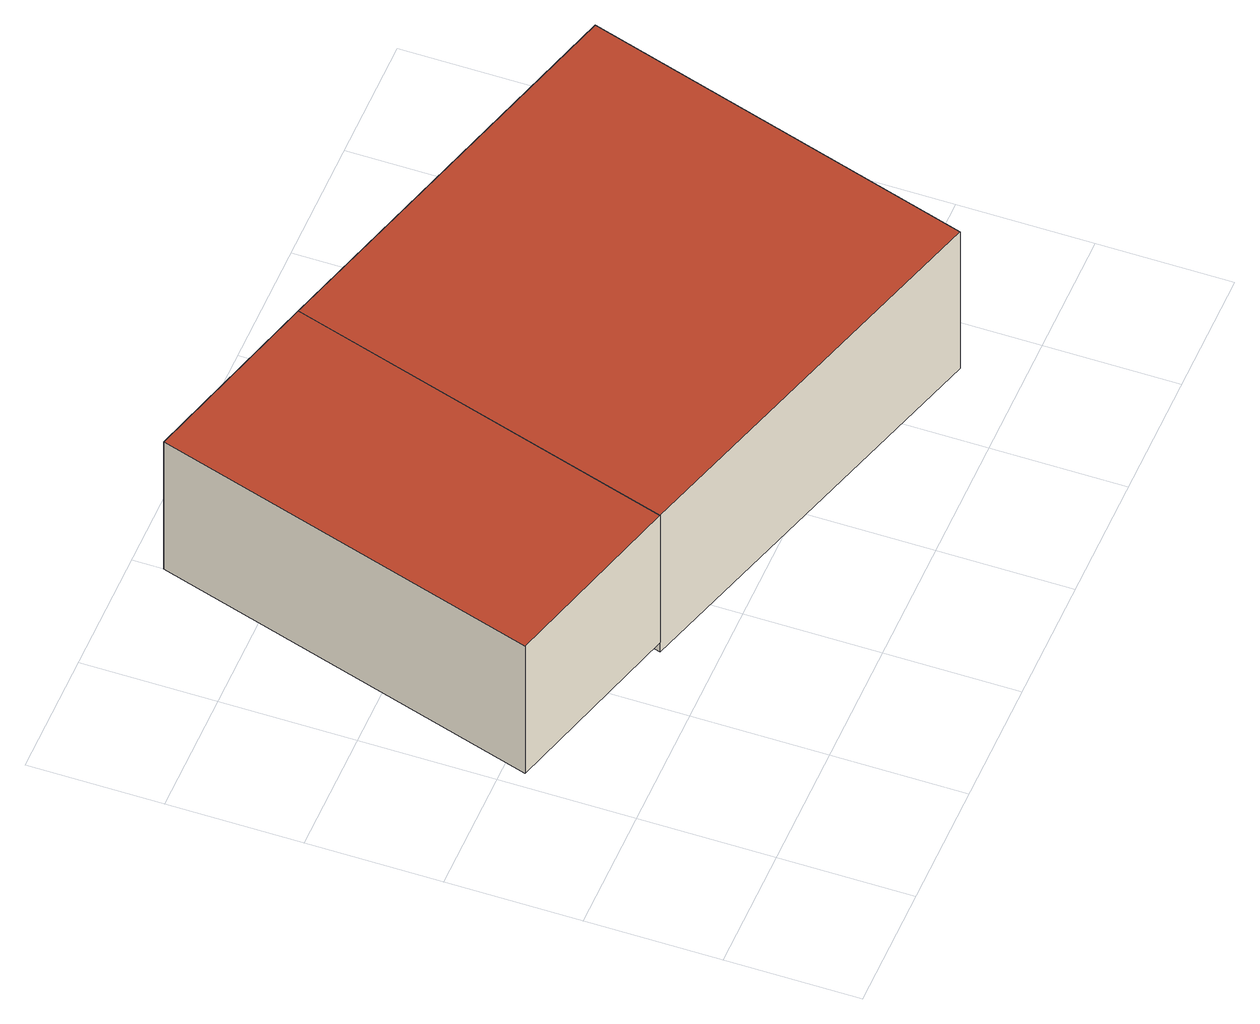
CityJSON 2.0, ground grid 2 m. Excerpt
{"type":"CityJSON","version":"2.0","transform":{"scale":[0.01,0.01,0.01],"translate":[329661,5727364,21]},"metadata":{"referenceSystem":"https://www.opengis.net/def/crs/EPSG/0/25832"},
"CityObjects":{
"building1":{"type":"Building","attributes":{"Geometrietyp2DReferenz":"3000","Gemeindeschluessel":"05170048","function":"31001_2463","roofType":"1000","measuredHeight":2.5},"address":[{"country":"Germany","locality":"Wesel","thoroughfareNumber":"14","thoroughfareName":"Rosenallee"}],"geometry":[{"type":"Solid","lod":"2","boundaries":[[[[0,1,2,3]],[[4,5,1,0]],[[6,7,5,4]],[[3,2,7,6]],[[4,0,3,6]],[[1,5,7,2]]]],"semantics":{"surfaces":[{"type":"WallSurface"},{"type":"RoofSurface"},{"type":"GroundSurface"}],"values":[[0,0,0,0,1,2]]}}]},
"building2":{"type":"Building","attributes":{"Geometrietyp2DReferenz":"3000","Gemeindeschluessel":"05170048","function":"31001_2463","roofType":"1000","measuredHeight":2.69},"address":[{"country":"Germany","locality":"Wesel","thoroughfareNumber":"14","thoroughfareName":"Rosenallee"}],"geometry":[{"type":"Solid","lod":"2","boundaries":[[[[8,9,10,4]],[[11,12,9,8]],[[6,13,12,11]],[[4,10,13,6]],[[11,8,4,6]],[[9,12,13,10]]]],"semantics":{"surfaces":[{"type":"WallSurface"},{"type":"RoofSurface"},{"type":"GroundSurface"}],"values":[[0,0,0,0,1,2]]}}]}
},
"vertices":[
[185,948,348],[185,948,98],[8,363,98],[8,363,348],[473,865,348],[473,865,98],[296,279,348],[296,279,98],
[1102,679,348],[1102,679,79],[473,865,79],[923,88,348],[923,88,79],[296,279,79]
]}
